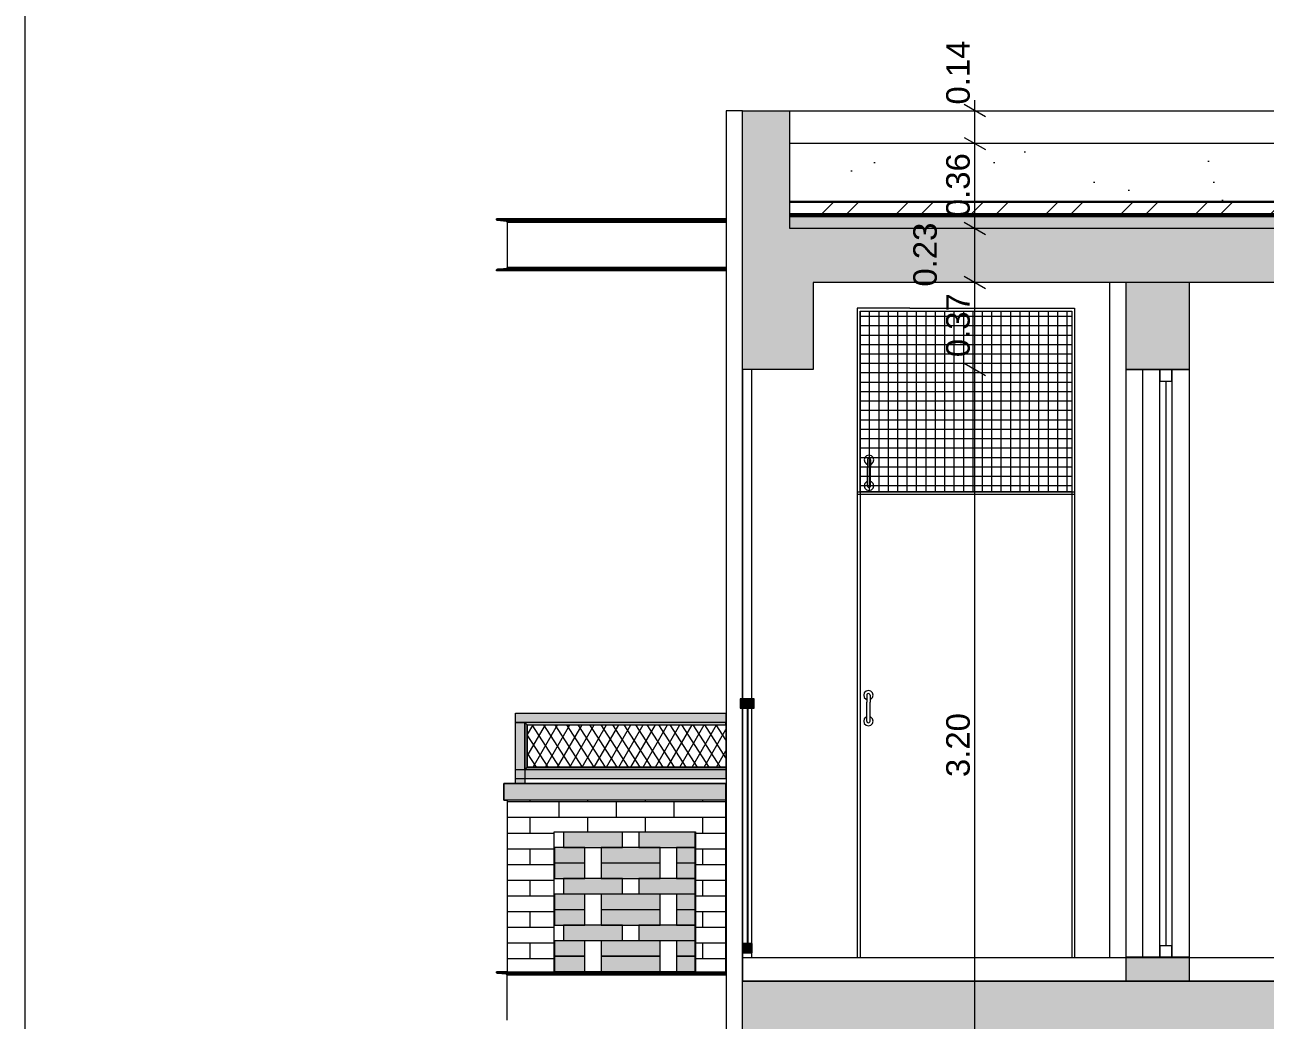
# Model space of a CAD drawing. Header units: millimetres. Extents: x 476571643 to 477489869, y 4620928210 to 4621294454.
# Drawn here: x 477365135 to 477370409, y 4621127199 to 4621131430 of the extents above; entities that cross this region are included whole.
import ezdxf

# ---------------------------------------------------------------- set-up
doc = ezdxf.new("R2010")
doc.units = ezdxf.units.MM
doc.header["$MEASUREMENT"] = 0
doc.set_wipeout_variables(frame=1)
doc.linetypes.add('Wipeout_Contour', pattern=[1000, 0, -1000])
for name, color, linetype, lineweight in [('0_0 Architecture_Pen_No__7', 7, 'Continuous', 0), ('2D Drafting - General_Pen_No__250_Pen_No__7', 7, 'Continuous', 0), ('2D Drafting - General_Pen_No__250_Pen_No__7_Pen_No__250', 7, 'Continuous', 0), ('2D Drafting - General_Pen_No__250_Pen_No__7_Pen_No__7', 7, 'Continuous', 0), ('Dimensioning - General_Pen_No__142', 142, 'Continuous', 0), ('gegmebi_Pen_No__7_Pen_No__250', 7, 'Continuous', 0), ('gegmebi_Pen_No__7_Pen_No__7', 7, 'Continuous', 0), ('kar-panjara_Pen_No__7_Pen_No__250', 7, 'Continuous', 0), ('New_2D Drafting - General_Pen_No__250', 7, 'Continuous', 0), ('New_2D Drafting - General_Pen_No__250_Pen_No__7_Pen_No__250', 7, 'Continuous', 0), ('New_2D Drafting - General_Pen_No__30_Pen_No__9_Pen_No__9_Pen_No__250', 7, 'Continuous', 0), ('New_2D Drafting - General_Pen_No__30_Pen_No__9_Pen_No__9_Pen_No__255', 255, 'Continuous', 0), ('New_2D Drafting - General_Pen_No__30_Pen_No__9_Pen_No__9_Pen_No__4', 7, 'Continuous', 0), ('New_2D Drafting - General_Pen_No__30_Pen_No__9_Pen_No__9_Pen_No__7', 7, 'Continuous', 0), ('New_2D Drafting - General_Pen_No__4', 7, 'Continuous', 0), ('New_2D Drafting - General_Pen_No__7', 7, 'Continuous', 0), ('New_reg_nak_Pen_No__7', 7, 'Continuous', 0), ('New_Structural - Bearing_Pen_No__1', 1, 'Continuous', 0), ('New_Structural - Bearing_Pen_No__250', 7, 'Continuous', 0), ('New_Structural - Bearing_Pen_No__4', 7, 'Continuous', 0), ('Structural - Bearing_Pen_No__250', 7, 'Continuous', 0), ('Structural - Bearing_Pen_No__7', 7, 'Continuous', 0)]:
    doc.layers.add(name, color=color, linetype=linetype, lineweight=lineweight)
doc.layers.add('Dimensioning - General', color=7, linetype='Continuous')
doc.layers.add('New_2D Drafting - General_Pen_No__30_Pen_No__9_Pen_No__9', color=7, linetype='Continuous')
for name, color, linetype, lineweight, true_color in [('New_2D Drafting - General_Pen_No__254', 7, 'Continuous', 0, 0xcccccc), ('New_2D Drafting - General_Pen_No__30_Pen_No__9_Pen_No__9_Pen_No__252', 7, 'Continuous', 0, 0x666666), ('New_2D Drafting - General_Pen_No__30_Pen_No__9_Pen_No__9_Pen_No__254', 7, 'Continuous', 0, 0xcccccc)]:
    doc.layers.add(name, color=color, linetype=linetype, lineweight=lineweight, true_color=true_color)
doc.styles.add('GENERATED_STYLE_2', font='arial.ttf')
doc.dimstyles.new('GENERATED_STYLE__1', dxfattribs={"dimtxt": 100, "dimasz": 68.640772, "dimexe": 0.18, "dimexo": 0.0625, "dimgap": 0.09, "dimtad": 1, "dimlfac": 0.001, "dimzin": 0, "dimdsep": 46, "dimtxsty": 'GENERATED_STYLE_2', "dimblk": 'ARROWHEAD_2', "dimblk1": 'ARROWHEAD_2', "dimblk2": 'ARROWHEAD_2', "dimcen": 0.09, "dimse1": 1, "dimse2": 1, "dimclrd": 142, "dimclre": 142, "dimclrt": 142, "dimadec": 0, "dimazin": 0, "dimtfac": 1, "dimtdec": 4, "dimtmove": 0, "dimatfit": 3, "dimfxl": 1, "dimtolj": 1, "dimtzin": 0, "dimarcsym": 0})
pattern_1 = [(60, (476844527.15, 4621385791.044), (-38.9711432, 22.5), []), (122.8330945, (476844527.15, 4621385791.044), (36.8060797, 18.75), [])]
pattern_2 = [(45, (476844527.15, 4621385791.04), (-459.6194, 459.6194), []), (45, (476844435.2, 4621385883), (-459.6194, 459.6194), [])]

# ---------------------------------------------------------------- blocks, each defined once
blk = doc.blocks.new('*D1519', base_point=(476844527.1, 4621385791))
at = {"layer": 'Dimensioning - General_Pen_No__142', "color": 142, "linetype": 'Continuous', "lineweight": 0, "transparency": 16777216}
for p, q in [((477369129.2, 4621129991.1), (477369219.5, 4621129938.9)), ((477369174.3, 4621126765), (477369174.3, 4621129965)), ((477369129.2, 4621126791.1), (477369219.5, 4621126738.9))]:
    blk.add_line(p, q, dxfattribs=at)
at = {"layer": 'Dimensioning - General_Pen_No__142', "color": 142, "lineweight": 0, "transparency": 16777216, "insert": (477369154.3, 4621128232), "char_height": 100, "attachment_point": 7, "rotation": 90, "style": 'GENERATED_STYLE_2'}
blk.add_mtext('\\A1;{\\pql;\\fArial CYR|b0|i0|c204|p34;3.20}', dxfattribs=at)
blk = doc.blocks.new('ARROWHEAD_2')
at = {"color": 0, "linetype": 'Continuous', "lineweight": 0}
for p, q in [((0, 0), (-1, 0)), ((-0.378, -0.655), (0.378, 0.655))]:
    blk.add_line(p, q, dxfattribs=at)
blk = doc.blocks.new('*D1520', base_point=(476844527.1, 4621385791))
at = {"layer": 'Dimensioning - General_Pen_No__142', "color": 142, "linetype": 'Continuous', "lineweight": 0, "transparency": 16777216}
for p, q in [((477369129.2, 4621130361), (477369219.5, 4621130308.8)), ((477369174.3, 4621129965), (477369174.3, 4621130334.9)), ((477369129.2, 4621129991.1), (477369219.5, 4621129938.9))]:
    blk.add_line(p, q, dxfattribs=at)
at = {"layer": 'Dimensioning - General_Pen_No__142', "color": 142, "lineweight": 0, "transparency": 16777216, "char_height": 100, "attachment_point": 7, "rotation": 90, "style": 'GENERATED_STYLE_2'}
for s, insert in [('\\A1;{\\pql;\\fArial CYR|b0|i0|c204|p34;0.23}', (477369014.3, 4621130316.9)), ('\\A1;{\\pql;\\fArial CYR|b0|i0|c204|p34;0.37}', (477369154.3, 4621130016.9))]:
    blk.add_mtext(s, dxfattribs=dict(at, insert=insert))
blk = doc.blocks.new('*D1521', base_point=(476844527.1, 4621385791))
at = {"layer": 'Dimensioning - General_Pen_No__142', "color": 142, "linetype": 'Continuous', "lineweight": 0, "transparency": 16777216}
for p, q in [((477369129.2, 4621130591.1), (477369219.5, 4621130538.9)), ((477369174.3, 4621130334.9), (477369174.3, 4621130565)), ((477369129.2, 4621130361), (477369219.5, 4621130308.8))]:
    blk.add_line(p, q, dxfattribs=at)
blk = doc.blocks.new('*D1522', base_point=(476844527.1, 4621385791))
at = {"layer": 'Dimensioning - General_Pen_No__142', "color": 142, "linetype": 'Continuous', "lineweight": 0, "transparency": 16777216}
for p, q in [((477369129.2, 4621130951.1), (477369219.5, 4621130898.9)), ((477369174.3, 4621130565), (477369174.3, 4621130925)), ((477369129.2, 4621130591.1), (477369219.5, 4621130538.9))]:
    blk.add_line(p, q, dxfattribs=at)
at = {"layer": 'Dimensioning - General_Pen_No__142', "color": 142, "lineweight": 0, "transparency": 16777216, "insert": (477369154.3, 4621130612), "char_height": 100, "attachment_point": 7, "rotation": 90, "style": 'GENERATED_STYLE_2'}
blk.add_mtext('\\A1;{\\pql;\\fArial CYR|b0|i0|c204|p34;0.36}', dxfattribs=at)
blk = doc.blocks.new('*D1523', base_point=(476844527.1, 4621385791))
at = {"layer": 'Dimensioning - General_Pen_No__142', "color": 142, "linetype": 'Continuous', "lineweight": 0, "transparency": 16777216}
for p, q in [((477369219.5, 4621131038.5), (477369129.2, 4621131090.6)), ((477369174.3, 4621131064.6), (477369174.3, 4621131108.7)), ((477369174.3, 4621130925), (477369174.3, 4621131064.6)), ((477369129.2, 4621130951.1), (477369219.5, 4621130898.9))]:
    blk.add_line(p, q, dxfattribs=at)
at = {"layer": 'Dimensioning - General_Pen_No__142', "color": 142, "lineweight": 0, "transparency": 16777216, "insert": (477369154.3, 4621131090.7), "char_height": 100, "attachment_point": 7, "rotation": 90, "style": 'GENERATED_STYLE_2'}
blk.add_mtext('\\A1;{\\pql;\\fArial CYR|b0|i0|c204|p34;0.14}', dxfattribs=at)

msp = doc.modelspace()

# ---------------------------------------------------------------- hatches: boundary and pattern name
at = {"layer": '0_0 Architecture_Pen_No__7', "linetype": 'Continuous', "lineweight": 0}
h = msp.add_hatch(dxfattribs=at)
h.set_pattern_fill('CUT_STONE', style=0, pattern_type=2)
h.set_pattern_definition([(45, (476844527.15, 4621386591.04), (-254.55844, 254.55844), [0, -240, 0, -360]), (110, (476845327.15, 4621386591.04), (338.28934, 123.12725), [0, -176, 0, -304])])
h.paths.add_polyline_path([(477380446.732, 4621130925.01), (477368386.768, 4621130925.01), (477368386.768, 4621130679.25), (477380446.732, 4621130679.25)])
h = msp.add_hatch(dxfattribs=at)
h.set_pattern_fill('DOUBLE_1_4', style=0, pattern_type=2)
h.set_pattern_definition(pattern_2)
h.paths.add_polyline_path([(477380446.732, 4621130679.25), (477368386.768, 4621130679.25), (477368386.768, 4621130676.25), (477380446.732, 4621130676.25)])
h = msp.add_hatch(dxfattribs=at)
h.set_pattern_fill('STEEL', style=0, pattern_type=2)
h.set_pattern_definition([(45, (476844527.15, 4621385791.04), (-159.09903, 159.09903), []), (45, (476844474.12, 4621385844.08), (-159.09903, 159.09903), [])])
h.paths.add_polyline_path([(477380446.732, 4621130676.25), (477368386.768, 4621130676.25), (477368386.768, 4621130626.63), (477380446.732, 4621130626.63)])
h = msp.add_hatch(dxfattribs=at)
h.set_pattern_fill('DOUBLE_1_4', style=0, pattern_type=2)
h.set_pattern_definition(pattern_2)
h.paths.add_polyline_path([(477380446.732, 4621130626.63), (477368386.768, 4621130626.63), (477368386.768, 4621130623.63), (477380446.732, 4621130623.63)])
h = msp.add_hatch(dxfattribs=at)
h.set_pattern_fill('ALUMINUM', style=0, pattern_type=2)
h.set_pattern_definition([(45, (476844527.15, 4621385791.04), (-176.7767, 176.7767), []), (45, (476844491.8, 4621385826.4), (-176.7767, 176.7767), []), (45, (476844456.44, 4621385861.75), (-176.7767, 176.7767), [])])
h.paths.add_polyline_path([(477380446.732, 4621130623.63), (477368386.768, 4621130623.63), (477368386.768, 4621130615.63), (477380446.732, 4621130615.63)])
h = msp.add_hatch(dxfattribs=at)
h.set_pattern_fill('STRUCTURAL_CONCRETE', style=0, pattern_type=2)
h.set_pattern_definition([(0, (476844527.15, 4621385791.04), (0, 623.5383), [60, -300]), (0, (476844707.15, 4621386102.8), (0, 623.5383), [60, -300]), (60, (476844527.15, 4621385791.04), (-540, 311.76916), [60, -300]), (60, (476844887.15, 4621385791.04), (-540, 311.76916), [60, -300]), (120, (476844587.15, 4621385791.04), (540, 311.76916), [60, -300]), (120, (476844947.15, 4621385791.04), (540, 311.76916), [60, -300]), (0, (476844527.15, 4621385851.04), (0, 120.000005), [0, -120.000005, 0, -180.000007]), (45, (476844587.15, 4621385851.04), (-84.852817, 84.852817), [0, -90.000004, 0, -150.000006])])
h.paths.add_polyline_path([(477380446.732, 4621130614.63), (477368386.768, 4621130614.63), (477368386.768, 4621130565.01), (477380446.732, 4621130565.01)])
at = {"layer": '2D Drafting - General_Pen_No__250_Pen_No__7', "linetype": 'Continuous', "lineweight": 0}
for points in [[(477368187.114, 4621129965.009), (477368187.114, 4621131064.577), (477368386.768, 4621131064.577), (477368386.768, 4621130565.01), (477380446.732, 4621130565.01), (477380446.732, 4621130334.916), (477378937.181, 4621130334.916), (477378636.764, 4621130334.916), (477368486.765, 4621130334.916), (477368486.765, 4621129965.009)], [(477368187.027, 4621127184.129), (477368187.027, 4621127365.01), (477380446.732, 4621127365.01), (477380446.732, 4621127134.916), (477378937.181, 4621127134.916), (477378636.765, 4621127134.916), (477368486.764, 4621127134.916), (477368486.764, 4621126765.01), (477368187.027, 4621126765.01), (477368187.027, 4621126851.17), (477368187.074, 4621127184.129)]]:
    msp.add_hatch(color=7, dxfattribs=at).paths.add_polyline_path(points)
at = {"layer": '2D Drafting - General_Pen_No__250_Pen_No__7_Pen_No__7', "linetype": 'Continuous', "lineweight": 0}
for points in [[(477369817.266, 4621130334.916), (477369817.266, 4621129965.009), (477370086.927, 4621129965.009), (477370086.927, 4621130334.916)], [(477369817.266, 4621127467.064), (477369817.266, 4621127365.01), (477370086.927, 4621127365.01), (477370086.927, 4621127467.064)]]:
    msp.add_hatch(color=7, dxfattribs=at).paths.add_polyline_path(points)
at = {"layer": 'New_2D Drafting - General_Pen_No__250_Pen_No__7_Pen_No__250', "linetype": 'Continuous', "lineweight": 0}
h = msp.add_hatch(dxfattribs=at)
h.set_pattern_fill('BATT_INSULATION', style=0, pattern_type=2)
h.set_pattern_definition(pattern_1)
h.paths.add_polyline_path([(477368386.768, 4621130615.63), (477368386.768, 4621130614.63), (477380446.732, 4621130614.63), (477380446.732, 4621130615.63)])
at = {"layer": 'New_2D Drafting - General_Pen_No__254', "linetype": 'Continuous', "lineweight": 0, "true_color": 0xcccccc}
h = msp.add_hatch(dxfattribs=at)
h.set_pattern_fill('GRID_100X100', color=254, style=0, pattern_type=2)
h.set_pattern_definition([(0, (476844527.15, 4621385791.044), (0, 40), []), (90, (476844527.15, 4621385791.044), (-40, 0), [])])
h.paths.add_polyline_path([(477369586.923, 4621129444.939), (477368686.923, 4621129444.939), (477368686.923, 4621130212.939), (477369586.923, 4621130212.939)])
at = {"layer": 'New_2D Drafting - General_Pen_No__30_Pen_No__9_Pen_No__9_Pen_No__255', "linetype": 'Continuous', "lineweight": 0}
for points in [[(477367221.557, 4621128504.201), (477368116.567, 4621128504.201), (477368116.567, 4621128464.201), (477367221.557, 4621128464.201)], [(477367261.564, 4621128204.201), (477367221.557, 4621128204.201), (477367221.557, 4621128464.201), (477367261.564, 4621128464.201)], [(477367271.564, 4621128454.201), (477367271.564, 4621128274.201), (477367261.564, 4621128264.201), (477367261.564, 4621128464.201)], [(477367271.564, 4621128454.201), (477368116.567, 4621128454.201), (477368116.567, 4621128464.201), (477367261.564, 4621128464.201)], [(477367271.564, 4621128274.201), (477368116.568, 4621128274.201), (477368116.568, 4621128264.201), (477367261.564, 4621128264.201)], [(477367221.557, 4621128264.201), (477368116.568, 4621128264.201), (477368116.568, 4621128224.201), (477367221.557, 4621128224.201)], [(477368116.568, 4621128204.201), (477367171.557, 4621128204.201), (477367171.557, 4621128134.201), (477368116.569, 4621128134.201)]]:
    msp.add_hatch(color=255, dxfattribs=at).paths.add_polyline_path(points)
at = {"layer": 'New_2D Drafting - General_Pen_No__30_Pen_No__9_Pen_No__9_Pen_No__4', "linetype": 'Continuous', "lineweight": 0}
for points in [[(477368177.027, 4621128525.011), (477368237.027, 4621128525.011), (477368237.027, 4621128565.011), (477368209.027, 4621128565.011), (477368207.027, 4621128565.011), (477368177.027, 4621128565.011)], [(477368187.027, 4621127485.01), (477368227.027, 4621127485.01), (477368227.027, 4621127525.01), (477368209.027, 4621127525.01), (477368207.027, 4621127525.01), (477368187.027, 4621127525.01)]]:
    msp.add_hatch(color=7, dxfattribs=at).paths.add_polyline_path(points)
at = {"layer": 'New_2D Drafting - General_Pen_No__7', "linetype": 'Continuous', "lineweight": 0}
h = msp.add_hatch(dxfattribs=at)
h.set_pattern_fill('BATT_INSULATION', style=0, pattern_type=2)
h.set_pattern_definition(pattern_1)
h.paths.add_polyline_path([(477368116.567, 4621128454.201), (477368116.568, 4621128274.201), (477367271.564, 4621128274.201), (477367271.564, 4621128454.201)])

# ---------------------------------------------------------------- linework, layer by layer
at = {"layer": '0_0 Architecture_Pen_No__7', "color": 7, "linetype": 'Continuous', "lineweight": 0, "flags": 128}
for points in [[(477380446.732, 4621130925.01), (477368386.768, 4621130925.01), (477368386.768, 4621130679.25), (477380446.732, 4621130679.25)], [(477380446.732, 4621130679.25), (477368386.768, 4621130679.25), (477368386.768, 4621130676.25), (477380446.732, 4621130676.25)], [(477380446.732, 4621130676.25), (477368386.768, 4621130676.25), (477368386.768, 4621130626.63), (477380446.732, 4621130626.63)], [(477380446.732, 4621130626.63), (477368386.768, 4621130626.63), (477368386.768, 4621130623.63), (477380446.732, 4621130623.63)], [(477380446.732, 4621130623.63), (477368386.768, 4621130623.63), (477368386.768, 4621130615.63), (477380446.732, 4621130615.63)], [(477380446.732, 4621130614.63), (477368386.768, 4621130614.63), (477368386.768, 4621130565.01), (477380446.732, 4621130565.01)]]:
    msp.add_lwpolyline(points, close=True, dxfattribs=at)
at = {"layer": '2D Drafting - General_Pen_No__250_Pen_No__7', "color": 7, "linetype": 'Continuous', "lineweight": 0, "flags": 128}
for points in [[(477368187.114, 4621129965.009), (477368187.114, 4621131064.577), (477368386.768, 4621131064.577), (477368386.768, 4621130565.01), (477380446.732, 4621130565.01), (477380446.732, 4621130334.916), (477378937.181, 4621130334.916), (477378636.764, 4621130334.916), (477368486.765, 4621130334.916), (477368486.765, 4621129965.009)], [(477368187.027, 4621127184.129), (477368187.027, 4621127365.01), (477380446.732, 4621127365.01), (477380446.732, 4621127134.916), (477378937.181, 4621127134.916), (477378636.765, 4621127134.916), (477368486.764, 4621127134.916), (477368486.764, 4621126765.01), (477368187.027, 4621126765.01), (477368187.027, 4621126851.17), (477368187.074, 4621127184.129)]]:
    msp.add_lwpolyline(points, close=True, dxfattribs=at)
at = {"layer": '2D Drafting - General_Pen_No__250_Pen_No__7_Pen_No__250', "color": 7, "linetype": 'Continuous', "lineweight": 0, "flags": 128}
for points in [[(477369817.266, 4621130334.916), (477369817.266, 4621129965.009), (477370086.927, 4621129965.009), (477370086.927, 4621130334.916)], [(477369817.266, 4621127467.064), (477369817.266, 4621127365.01), (477370086.927, 4621127365.01), (477370086.927, 4621127467.064)]]:
    msp.add_lwpolyline(points, close=True, dxfattribs=at)
at = {"layer": 'gegmebi_Pen_No__7_Pen_No__250', "color": 7, "linetype": 'Continuous', "lineweight": 0}
msp.add_line((477368187.027, 4621131064.577), (477380446.732, 4621131064.577), dxfattribs=at)
at = {"layer": 'gegmebi_Pen_No__7_Pen_No__250', "color": 7, "linetype": 'Continuous', "lineweight": 0, "flags": 128}
for points in [[(477369961.927, 4621129965.009), (477370011.927, 4621129965.009), (477370011.927, 4621127465.01), (477369961.927, 4621127465.01)], [(477369961.927, 4621129915.009), (477370011.927, 4621129915.009), (477370011.927, 4621129965.009), (477369961.927, 4621129965.009)], [(477369961.927, 4621127465.01), (477370011.927, 4621127465.01), (477370011.927, 4621127514.848), (477369961.927, 4621127514.848)], [(477375086.414, 4621127365.01), (477368187.027, 4621127365.01), (477368187.027, 4621127465.01), (477375086.414, 4621127465.01)]]:
    msp.add_lwpolyline(points, close=True, dxfattribs=at)
at = {"layer": 'gegmebi_Pen_No__7_Pen_No__7', "color": 7, "linetype": 'Continuous', "lineweight": 0}
msp.add_line((477369986.927, 4621129915.009), (477369986.927, 4621127514.848), dxfattribs=at)
at = {"layer": 'kar-panjara_Pen_No__7_Pen_No__250', "color": 7, "linetype": 'Continuous', "lineweight": 0, "flags": 128}
msp.add_lwpolyline([(477368486.764, 4621129965.009), (477368187.027, 4621129965.009), (477368187.027, 4621127365.01), (477368587.027, 4621127365.01)], dxfattribs=at)
for points in [[(477369817.266, 4621129965.009), (477369817.266, 4621127365.01), (477370086.927, 4621127365.01), (477370086.927, 4621129965.009)], [(477370086.927, 4621129965.009), (477369886.927, 4621129965.009), (477369886.927, 4621127465.01), (477370086.927, 4621127465.01)]]:
    msp.add_lwpolyline(points, close=True, dxfattribs=at)
at = {"layer": 'New_2D Drafting - General_Pen_No__250', "color": 7, "linetype": 'Continuous', "lineweight": 0, "flags": 128}
msp.add_lwpolyline([(477369586.923, 4621129444.939), (477368686.923, 4621129444.939), (477368686.923, 4621130212.939), (477369586.923, 4621130212.939)], close=True, dxfattribs=at)
at = {"layer": 'New_2D Drafting - General_Pen_No__250_Pen_No__7_Pen_No__250', "color": 7, "linetype": 'Continuous', "lineweight": 0, "flags": 128}
msp.add_lwpolyline([(477368386.768, 4621130615.63), (477368386.768, 4621130614.63), (477380446.732, 4621130614.63), (477380446.732, 4621130615.63)], close=True, dxfattribs=at)
at = {"layer": 'New_2D Drafting - General_Pen_No__30_Pen_No__9_Pen_No__9_Pen_No__250', "color": 7, "linetype": 'Continuous', "lineweight": 0, "flags": 128}
msp.add_lwpolyline([(477367221.557, 4621128264.201), (477368116.568, 4621128264.201), (477368116.568, 4621128224.201), (477367221.557, 4621128224.201)], close=True, dxfattribs=at)
at = {"layer": 'New_2D Drafting - General_Pen_No__30_Pen_No__9_Pen_No__9_Pen_No__7', "color": 7, "linetype": 'Continuous', "lineweight": 0, "flags": 128}
for points in [[(477368177.027, 4621128525.011), (477368237.027, 4621128525.011), (477368237.027, 4621128565.011), (477368209.027, 4621128565.011), (477368207.027, 4621128565.011), (477368177.027, 4621128565.011)], [(477367221.557, 4621128504.201), (477368116.567, 4621128504.201), (477368116.567, 4621128464.201), (477367221.557, 4621128464.201)], [(477367261.564, 4621128204.201), (477367221.557, 4621128204.201), (477367221.557, 4621128464.201), (477367261.564, 4621128464.201)], [(477367271.564, 4621128454.201), (477367271.564, 4621128274.201), (477367261.564, 4621128264.201), (477367261.564, 4621128464.201)], [(477367271.564, 4621128454.201), (477368116.567, 4621128454.201), (477368116.567, 4621128464.201), (477367261.564, 4621128464.201)], [(477367271.564, 4621128274.201), (477368116.568, 4621128274.201), (477368116.568, 4621128264.201), (477367261.564, 4621128264.201)], [(477368116.568, 4621128204.201), (477367171.557, 4621128204.201), (477367171.557, 4621128134.201), (477368116.569, 4621128134.201)], [(477368187.027, 4621127485.01), (477368227.027, 4621127485.01), (477368227.027, 4621127525.01), (477368209.027, 4621127525.01), (477368207.027, 4621127525.01), (477368187.027, 4621127525.01)]]:
    msp.add_lwpolyline(points, close=True, dxfattribs=at)
at = {"layer": 'New_2D Drafting - General_Pen_No__4', "color": 7, "linetype": 'Continuous', "lineweight": 0, "flags": 128}
msp.add_lwpolyline([(477368116.567, 4621128454.201), (477368116.568, 4621128274.201), (477367271.564, 4621128274.201), (477367271.564, 4621128454.201)], close=True, dxfattribs=at)
at = {"layer": 'New_reg_nak_Pen_No__7', "color": 7, "linetype": 'Continuous', "lineweight": 0, "flags": 128}
for points in [[(477368187.027, 4621131064.577), (477368116.755, 4621131064.576), (477368116.782, 4621124266.009), (477368116.729, 4621124266.009), (477368116.803, 4621117765.008), (477368186.929, 4621117765.01)], [(477369817.62, 4621130334.916), (477369747.136, 4621130334.914), (477369747.34, 4621127465.008), (477369817.266, 4621127465.01)]]:
    msp.add_lwpolyline(points, dxfattribs=at)
at = {"layer": 'New_Structural - Bearing_Pen_No__1', "color": 1, "linetype": 'Continuous', "lineweight": 0}
msp.add_line((477365135.148, 4621135251.798), (477365135.148, 4621108520.472), dxfattribs=at)
at = {"layer": 'New_Structural - Bearing_Pen_No__250', "color": 7, "linetype": 'Continuous', "lineweight": 0}
for p, q in [((477368898.922, 4621130224.939), (477368674.923, 4621130224.939)), ((477368674.923, 4621130224.939), (477368674.923, 4621129444.939)), ((477368686.923, 4621130212.939), (477368686.923, 4621129444.939)), ((477368686.923, 4621130212.939), (477369586.922, 4621130212.939)), ((477368898.922, 4621130224.939), (477369598.922, 4621130224.939)), ((477369586.922, 4621130212.939), (477369586.922, 4621129444.939)), ((477369598.922, 4621130224.939), (477369598.922, 4621129444.939)), ((477368714.696, 4621129597.259), (477368707.375, 4621129589.939)), ((477368724.696, 4621129599.939), (477368714.696, 4621129597.259)), ((477368734.696, 4621129597.259), (477368724.696, 4621129599.939)), ((477368742.016, 4621129589.939), (477368734.696, 4621129597.259)), ((477368707.375, 4621129589.939), (477368704.696, 4621129579.939)), ((477368704.696, 4621129579.939), (477368707.375, 4621129569.939)), ((477368707.375, 4621129569.939), (477368714.696, 4621129562.618)), ((477368714.696, 4621129562.618), (477368717.696, 4621129561.814)), ((477368718.634, 4621129583.439), (477368717.696, 4621129579.939)), ((477368717.696, 4621129579.939), (477368717.696, 4621129575.92)), ((477368717.696, 4621129575.92), (477368717.696, 4621129564.939)), ((477368717.696, 4621129564.939), (477368717.696, 4621129549.939)), ((477368717.696, 4621129499.939), (477368717.696, 4621129549.939)), ((477368721.196, 4621129586.001), (477368718.634, 4621129583.439)), ((477368724.696, 4621129586.939), (477368721.196, 4621129586.001)), ((477368728.196, 4621129586.001), (477368724.696, 4621129586.939)), ((477368730.758, 4621129583.439), (477368728.196, 4621129586.001)), ((477368731.696, 4621129579.939), (477368730.758, 4621129583.439)), ((477368731.696, 4621129579.939), (477368731.696, 4621129575.92)), ((477368731.696, 4621129575.92), (477368731.696, 4621129564.939)), ((477368731.696, 4621129564.939), (477368731.696, 4621129549.939)), ((477368731.696, 4621129561.814), (477368734.696, 4621129562.618)), ((477368731.696, 4621129499.939), (477368731.696, 4621129549.939)), ((477368734.696, 4621129562.618), (477368742.016, 4621129569.939)), ((477368744.696, 4621129579.939), (477368742.016, 4621129589.939)), ((477368742.016, 4621129569.939), (477368744.696, 4621129579.939)), ((477368714.696, 4621129487.259), (477368707.375, 4621129479.939)), ((477368717.696, 4621129488.063), (477368714.696, 4621129487.259)), ((477368717.696, 4621129484.939), (477368717.696, 4621129499.939)), ((477368731.696, 4621129484.939), (477368731.696, 4621129499.939)), ((477368734.696, 4621129487.259), (477368731.696, 4621129488.063)), ((477368742.016, 4621129479.939), (477368734.696, 4621129487.259)), ((477368674.923, 4621129444.939), (477368674.923, 4621127465.01)), ((477368674.923, 4621129444.939), (477369598.922, 4621129444.939)), ((477368686.923, 4621129444.939), (477368686.923, 4621127465.01)), ((477368707.375, 4621129479.939), (477368704.696, 4621129469.939)), ((477368704.696, 4621129469.939), (477368707.375, 4621129459.939)), ((477368707.375, 4621129459.939), (477368714.696, 4621129452.618)), ((477368714.696, 4621129452.618), (477368724.696, 4621129449.939)), ((477368717.696, 4621129473.958), (477368717.696, 4621129484.939)), ((477368717.696, 4621129469.939), (477368717.696, 4621129473.958)), ((477368717.696, 4621129469.939), (477368718.634, 4621129466.439)), ((477368718.634, 4621129466.439), (477368721.196, 4621129463.877)), ((477368721.196, 4621129463.877), (477368724.696, 4621129462.939)), ((477368724.696, 4621129462.939), (477368728.196, 4621129463.877)), ((477368724.696, 4621129449.939), (477368734.696, 4621129452.618)), ((477368728.196, 4621129463.877), (477368730.758, 4621129466.439)), ((477368730.758, 4621129466.439), (477368731.696, 4621129469.939)), ((477368731.696, 4621129473.958), (477368731.696, 4621129484.939)), ((477368731.696, 4621129469.939), (477368731.696, 4621129473.958)), ((477368734.696, 4621129452.618), (477368742.016, 4621129459.939)), ((477368744.696, 4621129469.939), (477368742.016, 4621129479.939)), ((477368742.016, 4621129459.939), (477368744.696, 4621129469.939)), ((477369586.922, 4621129444.939), (477369586.922, 4621127465.01)), ((477369598.922, 4621129444.939), (477369598.922, 4621127465.01)), ((477369598.922, 4621129432.939), (477368674.923, 4621129432.939)), ((477368712.016, 4621128597.259), (477368704.696, 4621128589.939)), ((477368722.016, 4621128599.939), (477368712.016, 4621128597.259)), ((477368732.016, 4621128597.259), (477368722.016, 4621128599.939)), ((477368739.337, 4621128589.939), (477368732.016, 4621128597.259)), ((477368227.027, 4621128565.011), (477368187.027, 4621128565.011)), ((477368704.696, 4621128589.939), (477368702.016, 4621128579.939)), ((477368702.016, 4621128579.939), (477368704.696, 4621128569.939)), ((477368704.696, 4621128569.939), (477368712.016, 4621128562.618)), ((477368712.016, 4621128562.618), (477368715.016, 4621128561.814)), ((477368715.954, 4621128583.439), (477368715.016, 4621128579.939)), ((477368715.016, 4621128579.939), (477368715.016, 4621128575.92)), ((477368715.016, 4621128575.92), (477368715.016, 4621128564.939)), ((477368715.016, 4621128564.939), (477368715.016, 4621128549.939)), ((477368715.016, 4621128499.939), (477368715.016, 4621128549.939)), ((477368718.516, 4621128586.001), (477368715.954, 4621128583.439)), ((477368722.016, 4621128586.939), (477368718.516, 4621128586.001)), ((477368725.516, 4621128586.001), (477368722.016, 4621128586.939)), ((477368728.079, 4621128583.439), (477368725.516, 4621128586.001)), ((477368729.016, 4621128579.939), (477368728.079, 4621128583.439)), ((477368729.016, 4621128579.939), (477368729.016, 4621128575.92)), ((477368729.016, 4621128575.92), (477368729.016, 4621128564.939)), ((477368729.016, 4621128564.939), (477368729.016, 4621128549.939)), ((477368729.016, 4621128561.814), (477368732.016, 4621128562.618)), ((477368729.016, 4621128499.939), (477368729.016, 4621128549.939)), ((477368732.016, 4621128562.618), (477368739.337, 4621128569.939)), ((477368742.016, 4621128579.939), (477368739.337, 4621128589.939)), ((477368739.337, 4621128569.939), (477368742.016, 4621128579.939)), ((477368207.027, 4621128525.011), (477368207.027, 4621127525.01)), ((477368209.027, 4621128525.011), (477368209.027, 4621127525.01)), ((477368712.016, 4621128487.259), (477368704.696, 4621128479.939)), ((477368715.016, 4621128488.063), (477368712.016, 4621128487.259)), ((477368715.016, 4621128484.939), (477368715.016, 4621128499.939)), ((477368715.016, 4621128473.958), (477368715.016, 4621128484.939)), ((477368729.016, 4621128484.939), (477368729.016, 4621128499.939)), ((477368732.016, 4621128487.259), (477368729.016, 4621128488.063)), ((477368729.016, 4621128473.958), (477368729.016, 4621128484.939)), ((477368739.337, 4621128479.939), (477368732.016, 4621128487.259)), ((477368704.696, 4621128479.939), (477368702.016, 4621128469.939)), ((477368702.016, 4621128469.939), (477368704.696, 4621128459.939)), ((477368704.696, 4621128459.939), (477368712.016, 4621128452.618)), ((477368712.016, 4621128452.618), (477368722.016, 4621128449.939)), ((477368715.016, 4621128469.939), (477368715.016, 4621128473.958)), ((477368715.016, 4621128469.939), (477368715.954, 4621128466.439)), ((477368715.954, 4621128466.439), (477368718.516, 4621128463.877)), ((477368718.516, 4621128463.877), (477368722.016, 4621128462.939)), ((477368722.016, 4621128462.939), (477368725.516, 4621128463.877)), ((477368722.016, 4621128449.939), (477368732.016, 4621128452.618)), ((477368725.516, 4621128463.877), (477368728.079, 4621128466.439)), ((477368728.079, 4621128466.439), (477368729.016, 4621128469.939)), ((477368729.016, 4621128469.939), (477368729.016, 4621128473.958)), ((477368732.016, 4621128452.618), (477368739.337, 4621128459.939)), ((477368742.016, 4621128469.939), (477368739.337, 4621128479.939)), ((477368739.337, 4621128459.939), (477368742.016, 4621128469.939)), ((477368187.027, 4621127525.01), (477368187.027, 4621127485.01)), ((477368207.027, 4621127525.01), (477368187.027, 4621127525.01)), ((477368227.027, 4621127485.01), (477368187.027, 4621127485.01)), ((477368227.027, 4621127525.01), (477368209.027, 4621127525.01)), ((477368227.027, 4621127525.01), (477368227.027, 4621127485.01)), ((477369586.922, 4621127465.01), (477369598.922, 4621127465.01))]:
    msp.add_line(p, q, dxfattribs=at)
at = {"layer": 'Structural - Bearing_Pen_No__250', "color": 7, "linetype": 'Continuous', "lineweight": 0}
for p, q in [((477368187.027, 4621127465.01), (477368187.027, 4621129963.956)), ((477368227.027, 4621127465.01), (477368227.027, 4621129963.956)), ((477367140.239, 4621127401.712), (477367140.239, 4621127404.207)), ((477368116.571, 4621127404.207), (477367140.239, 4621127404.207)), ((477367140.638, 4621127400.181), (477367140.239, 4621127401.712)), ((477368116.571, 4621127401.712), (477367140.239, 4621127401.712)), ((477367141.776, 4621127398.883), (477367140.638, 4621127400.181)), ((477367143.479, 4621127398.016), (477367141.776, 4621127398.883)), ((477367144.701, 4621127397.757), (477367143.479, 4621127398.016)), ((477367182.102, 4621127393.767), (477367144.701, 4621127397.757)), ((477368116.572, 4621127397.757), (477367144.701, 4621127397.757)), ((477367183.324, 4621127393.507), (477367182.102, 4621127393.767)), ((477368116.572, 4621127393.767), (477367182.102, 4621127393.767)), ((477367185.027, 4621127392.64), (477367183.324, 4621127393.507)), ((477367186.165, 4621127391.342), (477367185.027, 4621127392.64)), ((477367186.565, 4621127389.812), (477367186.165, 4621127391.342)), ((477367186.565, 4621127198.62), (477367186.565, 4621127389.812)), ((477368116.572, 4621127389.812), (477367186.565, 4621127389.812))]:
    msp.add_line(p, q, dxfattribs=at)
at = {"layer": 'Structural - Bearing_Pen_No__7', "color": 7, "linetype": 'Continuous', "lineweight": 0}
for p, q in [((477367140.814, 4621130601.713), (477367140.814, 4621130604.208)), ((477368116.765, 4621130604.207), (477367140.814, 4621130604.208)), ((477367141.214, 4621130600.182), (477367140.814, 4621130601.713)), ((477368116.765, 4621130601.712), (477367140.814, 4621130601.713)), ((477367142.351, 4621130598.884), (477367141.214, 4621130600.182)), ((477367144.054, 4621130598.017), (477367142.351, 4621130598.884)), ((477367145.276, 4621130597.758), (477367144.054, 4621130598.017)), ((477367182.677, 4621130593.768), (477367145.276, 4621130597.758)), ((477368116.765, 4621130597.757), (477367145.276, 4621130597.758)), ((477367183.899, 4621130593.508), (477367182.677, 4621130593.768)), ((477368116.765, 4621130593.767), (477367182.677, 4621130593.768)), ((477367185.602, 4621130592.641), (477367183.899, 4621130593.508)), ((477367186.74, 4621130591.344), (477367185.602, 4621130592.641)), ((477367187.14, 4621130589.813), (477367186.74, 4621130591.344)), ((477367187.14, 4621130398.603), (477367187.14, 4621130589.813)), ((477368116.765, 4621130589.812), (477367187.14, 4621130589.813)), ((477367140.814, 4621130386.703), (477367141.213, 4621130388.234)), ((477367140.814, 4621130384.208), (477367140.814, 4621130386.703)), ((477368116.765, 4621130386.702), (477367140.814, 4621130386.703)), ((477368116.765, 4621130384.207), (477367140.814, 4621130384.208)), ((477367141.213, 4621130388.234), (477367142.351, 4621130389.531)), ((477367142.351, 4621130389.531), (477367144.054, 4621130390.398)), ((477367144.054, 4621130390.398), (477367145.276, 4621130390.658)), ((477367145.276, 4621130390.658), (477367182.677, 4621130394.648)), ((477368116.765, 4621130390.657), (477367145.276, 4621130390.658)), ((477367182.677, 4621130394.648), (477367183.899, 4621130394.907)), ((477368116.765, 4621130394.647), (477367182.677, 4621130394.648)), ((477367183.899, 4621130394.907), (477367185.602, 4621130395.774)), ((477367185.602, 4621130395.774), (477367186.74, 4621130397.072)), ((477367186.74, 4621130397.072), (477367187.14, 4621130398.603)), ((477368116.765, 4621130398.602), (477367187.14, 4621130398.603))]:
    msp.add_line(p, q, dxfattribs=at)

# ---------------------------------------------------------------- dimensions: what is measured, and where the dimension line sits
at = {"layer": 'Dimensioning - General', "color": 142, "linetype": 'Continuous', "lineweight": 0}
for base, p1, p2, picture, middle in [((477369174.34, 4621131064.577), (477368386.768, 4621130925.01), (477369040.858, 4621131064.577), '*D1523', (477369104.34, 4621131220.561)), ((477369174.34, 4621130925.01), (477368386.768, 4621130565.01), (477368386.768, 4621130925.01), '*D1522', (477369104.34, 4621130741.863)), ((477369174.34, 4621130565.01), (477368486.764, 4621130334.916), (477368386.768, 4621130565.01), '*D1521', (477368964.34, 4621130446.816)), ((477369174.34, 4621130334.916), (477368587.027, 4621129965.009), (477368486.764, 4621130334.916), '*D1520', (477369104.34, 4621130146.816)), ((477369174.34, 4621129965.009), (477368587.027, 4621126765.009), (477368587.027, 4621129965.009), '*D1519', (477369104.34, 4621128361.863))]:
    dim = msp.add_linear_dim(base=base, p1=p1, p2=p2, angle=90, dimstyle='GENERATED_STYLE__1', dxfattribs=at)
    dim.commit()
    dim.dimension.update_dxf_attribs({"geometry": picture, "text_midpoint": middle, "dimtype": 160, "text_rotation": 90})

# ---------------------------------------------------------------- next in the draw order: wipeouts: each hides what was drawn before it
at = {"color": 254, "linetype": 'Wipeout_Contour', "lineweight": 0, "ltscale": 37165748910.2203}
msp.add_wipeout([(477368116.569, 4621128134.201), (477367186.557, 4621128134.201), (477367186.557, 4621127404.207), (477367386.557, 4621127404.207), (477367386.557, 4621127999.201), (477367986.557, 4621127999.201), (477367986.557, 4621127404.207), (477368116.571, 4621127404.207)], dxfattribs=at).dxf.layer = 'New_2D Drafting - General_Pen_No__30_Pen_No__9_Pen_No__9'

# ---------------------------------------------------------------- next in the draw order: hatches: boundary and pattern name
at = {"layer": 'New_2D Drafting - General_Pen_No__30_Pen_No__9_Pen_No__9_Pen_No__254', "linetype": 'Continuous', "lineweight": 0, "true_color": 0xcccccc}
h = msp.add_hatch(dxfattribs=at)
h.set_pattern_fill('BRICK___RUNNING_BOND', color=254, style=0, pattern_type=2)
h.set_pattern_definition([(0, (477367651.37, 4621127794.204), (0, 66.64), []), (90, (477367651.37, 4621127794.2), (-244.8, 0), [66.64, -66.64]), (90, (477367773.77, 4621127860.84), (-244.8, 0), [66.64, -66.64])])
h.paths.add_polyline_path([(477368116.569, 4621128134.201), (477367186.557, 4621128134.201), (477367186.557, 4621127404.207), (477367386.557, 4621127404.207), (477367386.557, 4621127999.201), (477367986.557, 4621127999.201), (477367986.557, 4621127404.207), (477368116.571, 4621127404.207)])
at = {"layer": 'New_2D Drafting - General_Pen_No__30_Pen_No__9_Pen_No__9_Pen_No__255', "linetype": 'Continuous', "lineweight": 0}
for points in [[(477367676.015, 4621127998.201), (477367426.015, 4621127998.201), (477367426.015, 4621127933.201), (477367676.015, 4621127933.201)], [(477367985.557, 4621127933.201), (477367985.557, 4621127998.201), (477367746.015, 4621127998.201), (477367746.015, 4621127933.201)], [(477367388.015, 4621127932.201), (477367388.015, 4621127867.201), (477367516.015, 4621127867.201), (477367516.015, 4621127932.201)], [(477367586.015, 4621127932.201), (477367586.015, 4621127867.201), (477367836.015, 4621127867.201), (477367836.015, 4621127932.201)], [(477367906.015, 4621127932.201), (477367906.015, 4621127867.201), (477367985.557, 4621127867.201), (477367985.557, 4621127932.201)], [(477367388.015, 4621127866.201), (477367388.015, 4621127801.201), (477367516.015, 4621127801.201), (477367516.015, 4621127866.201)], [(477367586.015, 4621127866.201), (477367586.015, 4621127801.201), (477367836.015, 4621127801.201), (477367836.015, 4621127866.201)], [(477367906.015, 4621127866.201), (477367906.015, 4621127801.201), (477367985.557, 4621127801.201), (477367985.557, 4621127866.201)], [(477367676.015, 4621127735.201), (477367676.015, 4621127800.201), (477367426.015, 4621127800.201), (477367426.015, 4621127735.201)], [(477367985.557, 4621127735.201), (477367985.557, 4621127800.201), (477367746.015, 4621127800.201), (477367746.015, 4621127735.201)], [(477367516.015, 4621127734.201), (477367388.015, 4621127734.201), (477367388.015, 4621127669.201), (477367516.015, 4621127669.201)], [(477367836.015, 4621127734.201), (477367586.015, 4621127734.201), (477367586.015, 4621127669.201), (477367836.015, 4621127669.201)], [(477367985.557, 4621127669.201), (477367985.557, 4621127734.201), (477367906.015, 4621127734.201), (477367906.015, 4621127669.201)], [(477367516.015, 4621127668.201), (477367388.015, 4621127668.201), (477367388.015, 4621127603.201), (477367516.015, 4621127603.201)], [(477367836.015, 4621127668.201), (477367586.015, 4621127668.201), (477367586.015, 4621127603.201), (477367836.015, 4621127603.201)], [(477367985.557, 4621127603.201), (477367985.557, 4621127668.201), (477367906.015, 4621127668.201), (477367906.015, 4621127603.201)], [(477367426.015, 4621127602.201), (477367426.015, 4621127537.201), (477367676.015, 4621127537.201), (477367676.015, 4621127602.201)], [(477367746.015, 4621127602.201), (477367746.015, 4621127537.201), (477367985.557, 4621127537.201), (477367985.557, 4621127602.201)], [(477367516.015, 4621127536.201), (477367388.015, 4621127536.201), (477367388.015, 4621127471.201), (477367516.015, 4621127471.201)], [(477367836.015, 4621127536.201), (477367586.015, 4621127536.201), (477367586.015, 4621127471.201), (477367836.015, 4621127471.201)], [(477367985.557, 4621127471.201), (477367985.557, 4621127536.201), (477367906.015, 4621127536.201), (477367906.015, 4621127471.201)], [(477367516.015, 4621127470.201), (477367388.015, 4621127470.201), (477367388.015, 4621127405.201), (477367516.015, 4621127405.201)], [(477367836.015, 4621127470.201), (477367586.015, 4621127470.201), (477367586.015, 4621127405.201), (477367836.015, 4621127405.201)], [(477367985.557, 4621127405.201), (477367985.557, 4621127470.201), (477367906.015, 4621127470.201), (477367906.015, 4621127405.201)]]:
    msp.add_hatch(color=8, dxfattribs=at).paths.add_polyline_path(points)

# ---------------------------------------------------------------- next in the draw order: linework, layer by layer
at = {"layer": 'New_2D Drafting - General_Pen_No__30_Pen_No__9_Pen_No__9_Pen_No__252', "color": 251, "linetype": 'Continuous', "lineweight": 0, "true_color": 0x666666, "flags": 128}
for points in [[(477367676.015, 4621127998.201), (477367426.015, 4621127998.201), (477367426.015, 4621127933.201), (477367676.015, 4621127933.201)], [(477367985.557, 4621127933.201), (477367985.557, 4621127998.201), (477367746.015, 4621127998.201), (477367746.015, 4621127933.201)], [(477367388.015, 4621127932.201), (477367388.015, 4621127867.201), (477367516.015, 4621127867.201), (477367516.015, 4621127932.201)], [(477367586.015, 4621127932.201), (477367586.015, 4621127867.201), (477367836.015, 4621127867.201), (477367836.015, 4621127932.201)], [(477367906.015, 4621127932.201), (477367906.015, 4621127867.201), (477367985.557, 4621127867.201), (477367985.557, 4621127932.201)], [(477367388.015, 4621127866.201), (477367388.015, 4621127801.201), (477367516.015, 4621127801.201), (477367516.015, 4621127866.201)], [(477367586.015, 4621127866.201), (477367586.015, 4621127801.201), (477367836.015, 4621127801.201), (477367836.015, 4621127866.201)], [(477367906.015, 4621127866.201), (477367906.015, 4621127801.201), (477367985.557, 4621127801.201), (477367985.557, 4621127866.201)], [(477367676.015, 4621127735.201), (477367676.015, 4621127800.201), (477367426.015, 4621127800.201), (477367426.015, 4621127735.201)], [(477367985.557, 4621127735.201), (477367985.557, 4621127800.201), (477367746.015, 4621127800.201), (477367746.015, 4621127735.201)], [(477367516.015, 4621127734.201), (477367388.015, 4621127734.201), (477367388.015, 4621127669.201), (477367516.015, 4621127669.201)], [(477367836.015, 4621127734.201), (477367586.015, 4621127734.201), (477367586.015, 4621127669.201), (477367836.015, 4621127669.201)], [(477367985.557, 4621127669.201), (477367985.557, 4621127734.201), (477367906.015, 4621127734.201), (477367906.015, 4621127669.201)], [(477367516.015, 4621127668.201), (477367388.015, 4621127668.201), (477367388.015, 4621127603.201), (477367516.015, 4621127603.201)], [(477367836.015, 4621127668.201), (477367586.015, 4621127668.201), (477367586.015, 4621127603.201), (477367836.015, 4621127603.201)], [(477367985.557, 4621127603.201), (477367985.557, 4621127668.201), (477367906.015, 4621127668.201), (477367906.015, 4621127603.201)], [(477367426.015, 4621127602.201), (477367426.015, 4621127537.201), (477367676.015, 4621127537.201), (477367676.015, 4621127602.201)], [(477367746.015, 4621127602.201), (477367746.015, 4621127537.201), (477367985.557, 4621127537.201), (477367985.557, 4621127602.201)], [(477367516.015, 4621127536.201), (477367388.015, 4621127536.201), (477367388.015, 4621127471.201), (477367516.015, 4621127471.201)], [(477367836.015, 4621127536.201), (477367586.015, 4621127536.201), (477367586.015, 4621127471.201), (477367836.015, 4621127471.201)], [(477367985.557, 4621127471.201), (477367985.557, 4621127536.201), (477367906.015, 4621127536.201), (477367906.015, 4621127471.201)], [(477367516.015, 4621127470.201), (477367388.015, 4621127470.201), (477367388.015, 4621127405.201), (477367516.015, 4621127405.201)], [(477367836.015, 4621127470.201), (477367586.015, 4621127470.201), (477367586.015, 4621127405.201), (477367836.015, 4621127405.201)], [(477367985.557, 4621127405.201), (477367985.557, 4621127470.201), (477367906.015, 4621127470.201), (477367906.015, 4621127405.201)]]:
    msp.add_lwpolyline(points, close=True, dxfattribs=at)
at = {"layer": 'New_2D Drafting - General_Pen_No__30_Pen_No__9_Pen_No__9_Pen_No__7', "color": 7, "linetype": 'Continuous', "lineweight": 0, "flags": 128}
msp.add_lwpolyline([(477368116.569, 4621128134.201), (477367186.557, 4621128134.201), (477367186.557, 4621127404.207), (477367386.557, 4621127404.207), (477367386.557, 4621127999.201), (477367986.557, 4621127999.201), (477367986.557, 4621127404.207), (477368116.571, 4621127404.207)], close=True, dxfattribs=at)
at = {"layer": 'New_Structural - Bearing_Pen_No__250', "color": 7, "linetype": 'Continuous', "lineweight": 0, "flags": 128}
msp.add_lwpolyline([(477368116.569, 4621128134.201), (477367171.557, 4621128134.201), (477367171.557, 4621128204.201), (477368116.568, 4621128204.201)], dxfattribs=at)
at = {"layer": 'New_Structural - Bearing_Pen_No__4', "color": 7, "linetype": 'Continuous', "lineweight": 0}
msp.add_line((477367186.557, 4621128134.201), (477367186.557, 4621127404.207), dxfattribs=at)

doc.saveas('drawing.dxf')
